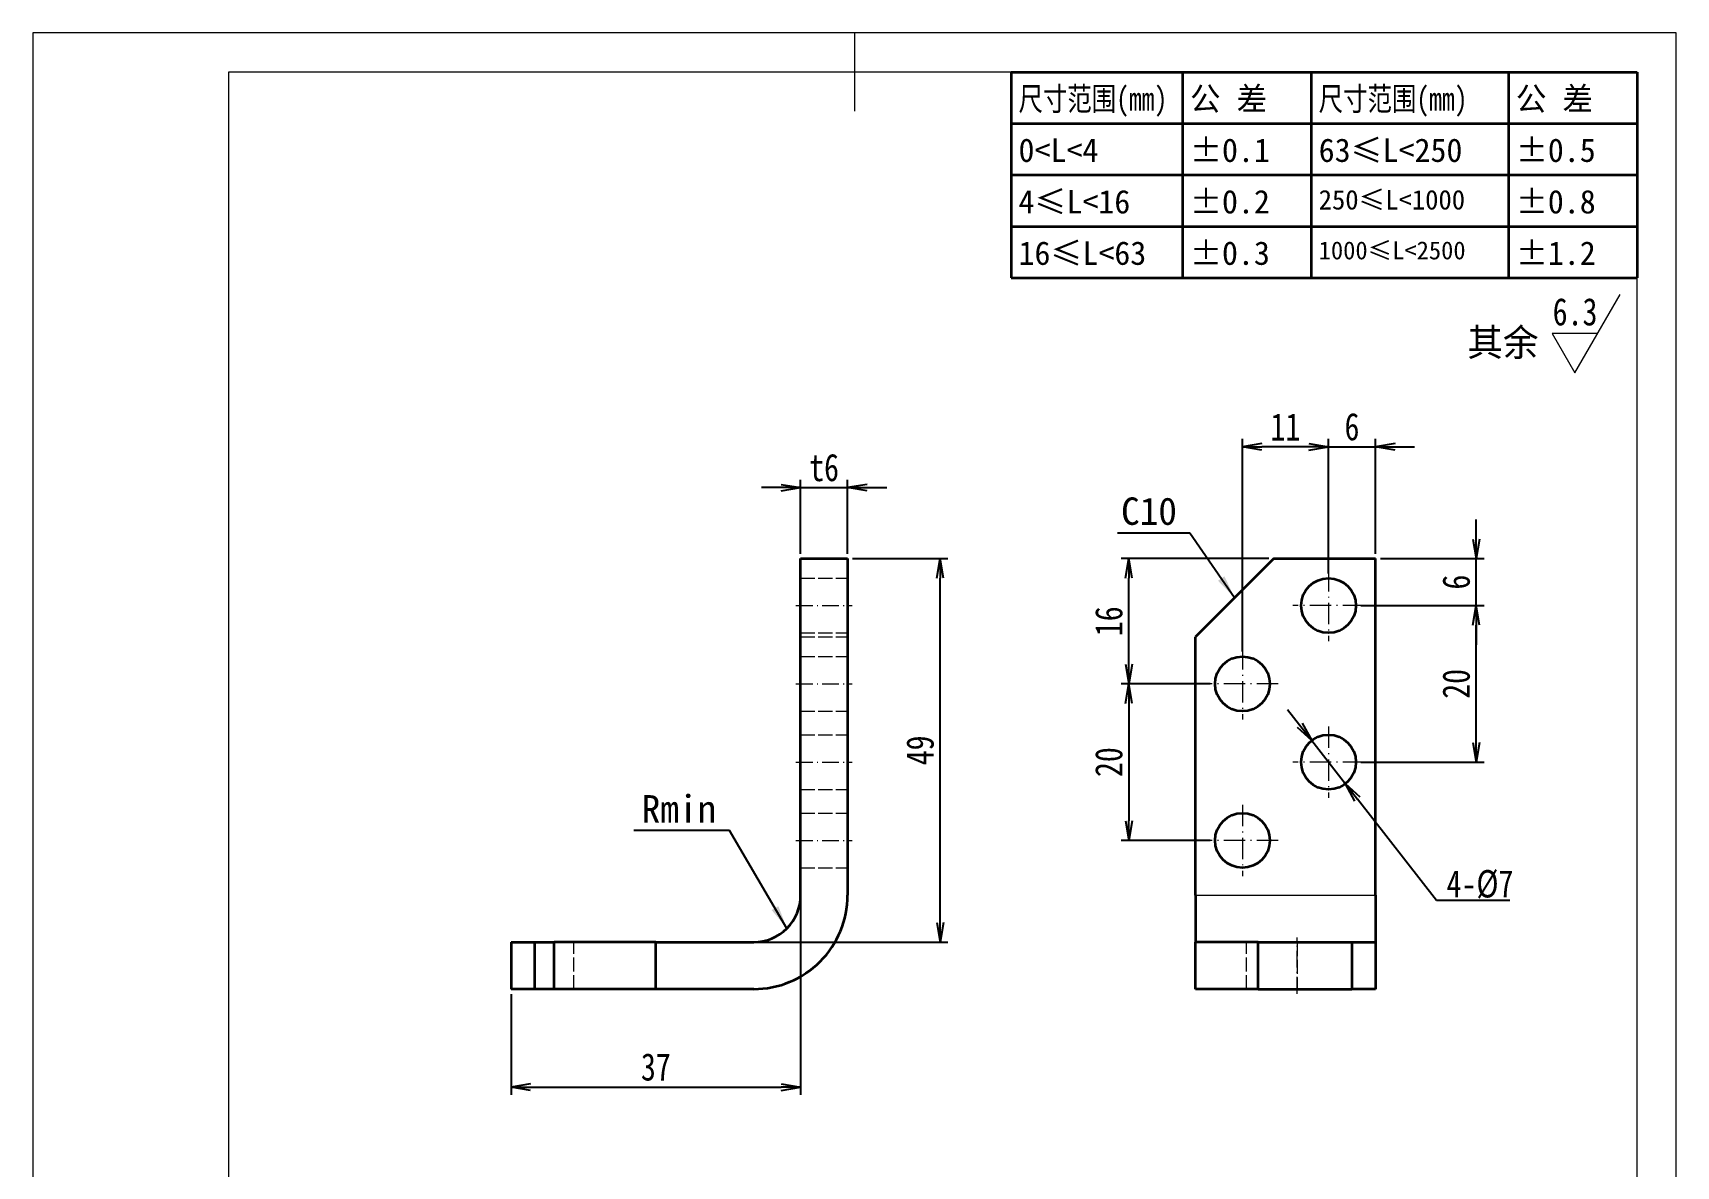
# Model space of a CAD drawing. Header units: millimetres. Extents: x -15766 to 80009, y -9701 to 15159.
# Drawn here: x 5881.1 to 6091.1, y 13405.9 to 13550.7 of the extents above; entities that cross this region are included whole.
import ezdxf
from ezdxf.enums import TextEntityAlignment as Align

# ---------------------------------------------------------------- set-up
doc = ezdxf.new("R2010")
doc.units = ezdxf.units.MM
for name, pattern in [('CENTER-HOKUTO_1', [16, 13, -1, 1, -1]), ('DASHDOT', [18.5, 12, -3, 0.5, -3]), ('DASHED', [15, 12, -3]), ('HIDDEN-HOKUTO_1', [2, 1, -1])]:
    doc.linetypes.add(name, pattern=pattern)
doc.layers.get('DEFPOINTS').update_dxf_attribs({"lineweight": 18})
for name, color, linetype, lineweight in [('AM_7', 2, 'CENTER-HOKUTO_1', 18), ('AM_HID', 1, 'HIDDEN-HOKUTO_1', 18), ('AM_VIS', 7, 'Continuous', 18), ('CDRAFT0', 7, 'Continuous', 18), ('DIM', 253, 'Continuous', 20), ('title_frame', 7, 'Continuous', 18), ('word_dim', 9, 'Continuous', 18), ('尺寸线层', 3, 'Continuous', 18), ('粗实线层', 7, 'Continuous', 35), ('粗实线层_1', 7, 'Continuous', 15)]:
    doc.layers.add(name, color=color, linetype=linetype, lineweight=lineweight)
doc.styles.add('DIM', font='', dxfattribs={"width": 0.8})
doc.styles.get('DIM').set_extended_font_data('NSimSun')
doc.dimstyles.new('1-1', dxfattribs={"dimtxt": 3.5, "dimasz": 3, "dimexe": 1, "dimexo": 0, "dimgap": 1, "dimtad": 1, "dimdsep": 46, "dimtxsty": 'DIM', "dimblk": '_CAXARROW', "dimcen": 0, "dimdle": 6, "dimclrd": 256, "dimclre": 256, "dimclrt": 3, "dimazin": 2, "dimtfac": 0.707107, "dimtmove": 0, "dimatfit": 3, "dimfxl": 0, "dimfrac": 2, "dimtolj": 1, "dimarcsym": 0})
doc.dimstyles.new('1-1$0', dxfattribs={"dimtxt": 3.5, "dimasz": 2.5, "dimexe": 1, "dimexo": 0.625, "dimgap": 0.8, "dimtad": 1, "dimdsep": 46, "dimtxsty": 'DIM', "dimblk": 'OPEN', "dimcen": 0, "dimdle": 5, "dimclrd": 256, "dimclre": 256, "dimclrt": 3, "dimazin": 3, "dimtfac": 0.5, "dimtmove": 0, "dimatfit": 3, "dimldrblk": 'OPEN', "dimfxl": 0, "dimtolj": 1, "dimarcsym": 0})
doc.dimstyles.new('1-1$3', dxfattribs={"dimtxt": 3.5, "dimasz": 2.5, "dimexe": 1, "dimexo": 0.625, "dimgap": 0.3, "dimtad": 1, "dimtih": 1, "dimtoh": 1, "dimdsep": 46, "dimtxsty": 'DIM', "dimblk": 'OPEN', "dimcen": 0, "dimdle": 5, "dimclrd": 256, "dimclre": 256, "dimclrt": 3, "dimazin": 3, "dimtfac": 0.5, "dimtmove": 0, "dimatfit": 3, "dimldrblk": 'OPEN', "dimfxl": 0, "dimtolj": 1, "dimarcsym": 0})

# ---------------------------------------------------------------- blocks, each defined once
blk = doc.blocks.new('*X617')
at = {"layer": 'CDRAFT0'}
blk.add_line((210, 148.5), (200, 148.5), dxfattribs=at)
blk.add_lwpolyline([(0, 0), (210, 0), (210, 297), (0, 297), (0, 0)], dxfattribs=at)
at = {"layer": '粗实线层_1'}
for p, q in [((105, 297), (105, 287)), ((205, 292), (25, 292)), ((25, 292), (25, 5)), ((205, 5), (205, 292)), ((0, 139.83), (30, 139.83)), ((105, 0), (105, 10)), ((25, 5), (205, 5))]:
    blk.add_line(p, q, dxfattribs=at)
blk = doc.blocks.new('自由公差_1')
at = {"layer": '粗实线层'}
for p, q in [((-80, 0), (0, 0)), ((-80, 0), (-80, -26.3)), ((-58.08, 0), (-58.08, -26.3)), ((-41.64, 0), (-41.64, -26.3)), ((-16.44, 0), (-16.44, -26.3)), ((0, 0), (0, -26.3)), ((-80, -6.58), (0, -6.58)), ((-80, -13.15), (0, -13.15)), ((-80, -19.73), (0, -19.73)), ((-80, -26.3), (0, -26.3))]:
    blk.add_line(p, q, dxfattribs=at)
at = {"layer": '尺寸线层', "linetype": 'Continuous', "attachment_point": 1, "line_spacing_factor": 0.9}
for s, insert, char_height, width in [('{\\W0.8;尺寸范围(mm)}', (-79.04, -1.92), 3, 22.6032), ('公 差', (-57.12, -1.92), 3, 22.6032), ('{\\W0.8;尺寸范围(mm)}', (-40.68, -1.92), 3, 22.6032), ('公 差', (-15.48, -1.92), 3, 22.6032), ('%%P0.1', (-57.12, -8.49), 3, 12.7119), ('63≤L<250', (-40.68, -8.49), 3, 22.6032), ('%%P0.5', (-15.48, -8.49), 3, 12.5771), ('0<L<4', (-79.04, -8.49), 3, 22.6032), ('4≤L<16', (-79.04, -15.07), 3, 22.6032), ('%%P0.2', (-57.12, -15.07), 3, 12.4769), ('250≤L<1000', (-40.68, -15.07), 2.5, 22.6032), ('%%P0.8', (-15.48, -15.07), 3, 13.0759), ('16≤L<63', (-79.04, -21.64), 3, 22.6032), ('%%P0.3', (-57.12, -21.64), 3, 12.7119), ('1000≤L<2500', (-40.68, -21.64), 2.3, 22.6032), ('%%P1.2', (-15.48, -21.64), 3, 12.8764)]:
    blk.add_mtext(s, dxfattribs=dict(at, insert=insert, char_height=char_height, width=width))
blk = doc.blocks.new('_OPEN')
at = {"color": 0, "linetype": 'ByBlock', "lineweight": -2}
for p, q in [((-1, 0.166667), (0, 0)), ((-1, -0.166667), (0, 0)), ((0, 0), (-1, 0))]:
    blk.add_line(p, q, dxfattribs=at)
blk = doc.blocks.new('*D815')
at = {"layer": 'DEFPOINTS', "color": 0, "transparency": 16777216}
for p in [(5985.2, 13483.56), (5997.03, 13483.56), (5973.2, 13434.56)]:
    blk.add_point(p, dxfattribs=at)
at = {"layer": 'word_dim', "linetype": 'Continuous', "lineweight": -2, "transparency": 16777216}
for p, q in [((5985.83, 13483.56), (5998.03, 13483.56)), ((5997.03, 13437.06), (5997.03, 13481.06)), ((5973.83, 13434.56), (5998.03, 13434.56))]:
    blk.add_line(p, q, dxfattribs=at)
at = {"layer": 'word_dim', "lineweight": -2, "transparency": 16777216, "xscale": 2.5, "yscale": 2.5, "zscale": 2.5}
for p, rotation in [((5997.03, 13483.56), 90), ((5997.03, 13434.56), 270)]:
    blk.add_blockref('_OPEN', p, dxfattribs=dict(at, rotation=rotation))
at = {"layer": 'word_dim', "color": 3, "transparency": 16777216, "insert": (5994.48, 13459.06), "char_height": 3.5, "attachment_point": 5, "rotation": 90, "style": 'DIM'}
blk.add_mtext('\\A1;49', dxfattribs=at)
blk = doc.blocks.new('*D816')
at = {"layer": 'DEFPOINTS', "color": 0, "transparency": 16777216}
for p in [(5979.2, 13440.56), (5942.2, 13428.56), (5979.2, 13416.04)]:
    blk.add_point(p, dxfattribs=at)
at = {"layer": 'word_dim', "linetype": 'Continuous', "lineweight": -2, "transparency": 16777216}
for p, q in [((5979.2, 13439.93), (5979.2, 13415.04)), ((5942.2, 13427.93), (5942.2, 13415.04)), ((5944.7, 13416.04), (5976.7, 13416.04))]:
    blk.add_line(p, q, dxfattribs=at)
at = {"layer": 'word_dim', "lineweight": -2, "transparency": 16777216, "xscale": 2.5, "yscale": 2.5, "zscale": 2.5, "rotation": 180}
blk.add_blockref('_OPEN', (5942.2, 13416.04), dxfattribs=at)
at = {"layer": 'word_dim', "lineweight": -2, "transparency": 16777216, "xscale": 2.5, "yscale": 2.5, "zscale": 2.5}
blk.add_blockref('_OPEN', (5979.2, 13416.04), dxfattribs=at)
at = {"layer": 'word_dim', "color": 3, "transparency": 16777216, "insert": (5960.7, 13418.59), "char_height": 3.5, "attachment_point": 5, "style": 'DIM'}
blk.add_mtext('\\A1;37', dxfattribs=at)
blk = doc.blocks.new('_CAXARROW')
blk.add_hatch(color=0).paths.add_polyline_path([(0, 0), (-1, 0.125), (-1, -0.125)], flags=0)
blk = doc.blocks.new('*D817')
at = {"layer": 'DEFPOINTS', "color": 0, "transparency": 16777216}
for p in [(5985.2, 13492.63), (5979.2, 13483.56), (5985.2, 13483.56)]:
    blk.add_point(p, dxfattribs=at)
at = {"layer": 'word_dim', "linetype": 'Continuous', "lineweight": -2, "transparency": 16777216}
for p, q in [((5976.7, 13492.63), (5974.2, 13492.63)), ((5979.2, 13484.18), (5979.2, 13493.63)), ((5979.2, 13492.63), (5985.2, 13492.63)), ((5985.2, 13484.18), (5985.2, 13493.63)), ((5987.7, 13492.63), (5990.2, 13492.63))]:
    blk.add_line(p, q, dxfattribs=at)
at = {"layer": 'word_dim', "lineweight": -2, "transparency": 16777216, "xscale": 2.5, "yscale": 2.5, "zscale": 2.5}
blk.add_blockref('_OPEN', (5979.2, 13492.63), dxfattribs=at)
at = {"layer": 'word_dim', "lineweight": -2, "transparency": 16777216, "xscale": 2.5, "yscale": 2.5, "zscale": 2.5, "rotation": 180}
blk.add_blockref('_OPEN', (5985.2, 13492.63), dxfattribs=at)
at = {"layer": 'word_dim', "color": 3, "transparency": 16777216, "insert": (5982.2, 13495.18), "char_height": 3.5, "attachment_point": 5, "style": 'DIM'}
blk.add_mtext('\\A1;t6', dxfattribs=at)
blk = doc.blocks.new('*D818')
at = {"layer": 'DEFPOINTS', "color": 0, "transparency": 16777216}
for p in [(6052.66, 13497.85), (6052.66, 13483.56), (6046.66, 13481.06)]:
    blk.add_point(p, dxfattribs=at)
at = {"layer": 'word_dim', "linetype": 'Continuous', "lineweight": -2, "transparency": 16777216}
for p, q in [((6046.66, 13481.68), (6046.66, 13498.85)), ((6052.66, 13484.18), (6052.66, 13498.85)), ((6044.16, 13497.85), (6041.66, 13497.85)), ((6046.66, 13497.85), (6052.66, 13497.85)), ((6055.16, 13497.85), (6057.66, 13497.85))]:
    blk.add_line(p, q, dxfattribs=at)
at = {"layer": 'word_dim', "lineweight": -2, "transparency": 16777216, "xscale": 2.5, "yscale": 2.5, "zscale": 2.5}
blk.add_blockref('_OPEN', (6046.66, 13497.85), dxfattribs=at)
at = {"layer": 'word_dim', "lineweight": -2, "transparency": 16777216, "xscale": 2.5, "yscale": 2.5, "zscale": 2.5, "rotation": 180}
blk.add_blockref('_OPEN', (6052.66, 13497.85), dxfattribs=at)
at = {"layer": 'word_dim', "color": 3, "transparency": 16777216, "insert": (6049.66, 13500.4), "char_height": 3.5, "attachment_point": 5, "style": 'DIM'}
blk.add_mtext('\\A1;6', dxfattribs=at)
blk = doc.blocks.new('*D819')
at = {"layer": 'DEFPOINTS', "color": 0, "transparency": 16777216}
for p in [(6052.66, 13483.56), (6065.54, 13483.56), (6050.16, 13477.56)]:
    blk.add_point(p, dxfattribs=at)
at = {"layer": 'word_dim', "linetype": 'Continuous', "lineweight": -2, "transparency": 16777216}
for p, q in [((6065.54, 13486.06), (6065.54, 13488.56)), ((6053.29, 13483.56), (6066.54, 13483.56)), ((6065.54, 13477.56), (6065.54, 13483.56)), ((6050.79, 13477.56), (6066.54, 13477.56)), ((6065.54, 13475.06), (6065.54, 13472.56))]:
    blk.add_line(p, q, dxfattribs=at)
at = {"layer": 'word_dim', "lineweight": -2, "transparency": 16777216, "xscale": 2.5, "yscale": 2.5, "zscale": 2.5}
for p, rotation in [((6065.54, 13483.56), 270), ((6065.54, 13477.56), 90)]:
    blk.add_blockref('_OPEN', p, dxfattribs=dict(at, rotation=rotation))
at = {"layer": 'word_dim', "color": 3, "transparency": 16777216, "insert": (6062.99, 13480.56), "char_height": 3.5, "attachment_point": 5, "rotation": 90, "style": 'DIM'}
blk.add_mtext('\\A1;6', dxfattribs=at)
blk = doc.blocks.new('*D820')
at = {"layer": 'DEFPOINTS', "color": 0, "transparency": 16777216}
for p in [(6050.16, 13477.56), (6065.54, 13477.56), (6050.16, 13457.56)]:
    blk.add_point(p, dxfattribs=at)
at = {"layer": 'word_dim', "linetype": 'Continuous', "lineweight": -2, "transparency": 16777216}
for p, q in [((6050.79, 13477.56), (6066.54, 13477.56)), ((6065.54, 13460.06), (6065.54, 13475.06)), ((6050.79, 13457.56), (6066.54, 13457.56))]:
    blk.add_line(p, q, dxfattribs=at)
at = {"layer": 'word_dim', "lineweight": -2, "transparency": 16777216, "xscale": 2.5, "yscale": 2.5, "zscale": 2.5}
for p, rotation in [((6065.54, 13477.56), 90), ((6065.54, 13457.56), 270)]:
    blk.add_blockref('_OPEN', p, dxfattribs=dict(at, rotation=rotation))
at = {"layer": 'word_dim', "color": 3, "transparency": 16777216, "insert": (6062.99, 13467.56), "char_height": 3.5, "attachment_point": 5, "rotation": 90, "style": 'DIM'}
blk.add_mtext('\\A1;20', dxfattribs=at)
blk = doc.blocks.new('*D821')
at = {"layer": 'DEFPOINTS', "color": 0, "transparency": 16777216}
for p in [(6035.66, 13497.85), (6046.66, 13481.06), (6035.66, 13471.06)]:
    blk.add_point(p, dxfattribs=at)
at = {"layer": 'word_dim', "linetype": 'Continuous', "lineweight": -2, "transparency": 16777216}
for p, q in [((6035.66, 13471.68), (6035.66, 13498.85)), ((6046.66, 13481.68), (6046.66, 13498.85)), ((6044.16, 13497.85), (6038.16, 13497.85))]:
    blk.add_line(p, q, dxfattribs=at)
at = {"layer": 'word_dim', "lineweight": -2, "transparency": 16777216, "xscale": 2.5, "yscale": 2.5, "zscale": 2.5, "rotation": 180}
blk.add_blockref('_OPEN', (6035.66, 13497.85), dxfattribs=at)
at = {"layer": 'word_dim', "lineweight": -2, "transparency": 16777216, "xscale": 2.5, "yscale": 2.5, "zscale": 2.5}
blk.add_blockref('_OPEN', (6046.66, 13497.85), dxfattribs=at)
at = {"layer": 'word_dim', "color": 3, "transparency": 16777216, "insert": (6041.16, 13500.4), "char_height": 3.5, "attachment_point": 5, "style": 'DIM'}
blk.add_mtext('\\A1;11', dxfattribs=at)
blk = doc.blocks.new('*D822')
at = {"layer": 'DEFPOINTS', "color": 0, "transparency": 16777216}
for p in [(6032.16, 13467.56), (6021.15, 13447.56), (6032.16, 13447.56)]:
    blk.add_point(p, dxfattribs=at)
at = {"layer": 'word_dim', "linetype": 'Continuous', "lineweight": -2, "transparency": 16777216}
for p, q in [((6031.54, 13467.56), (6020.15, 13467.56)), ((6021.15, 13465.06), (6021.15, 13450.06)), ((6031.54, 13447.56), (6020.15, 13447.56))]:
    blk.add_line(p, q, dxfattribs=at)
at = {"layer": 'word_dim', "lineweight": -2, "transparency": 16777216, "xscale": 2.5, "yscale": 2.5, "zscale": 2.5}
for p, rotation in [((6021.15, 13467.56), 90), ((6021.15, 13447.56), 270)]:
    blk.add_blockref('_OPEN', p, dxfattribs=dict(at, rotation=rotation))
at = {"layer": 'word_dim', "color": 3, "transparency": 16777216, "insert": (6018.6, 13457.56), "char_height": 3.5, "attachment_point": 5, "rotation": 90, "style": 'DIM'}
blk.add_mtext('\\A1;20', dxfattribs=at)
blk = doc.blocks.new('*D823')
at = {"layer": 'DEFPOINTS', "color": 0, "transparency": 16777216}
for p in [(6044.51, 13460.32), (6048.82, 13454.8)]:
    blk.add_point(p, dxfattribs=at)
at = {"layer": 'word_dim', "linetype": 'Continuous', "lineweight": -2, "transparency": 16777216}
for p, q in [((6042.97, 13462.29), (6041.43, 13464.26)), ((6044.51, 13460.32), (6048.82, 13454.8)), ((6060.45, 13439.89), (6050.35, 13452.83)), ((6069.82, 13439.89), (6060.45, 13439.89))]:
    blk.add_line(p, q, dxfattribs=at)
at = {"layer": 'word_dim', "lineweight": -2, "transparency": 16777216, "xscale": 2.5, "yscale": 2.5, "zscale": 2.5}
for p, rotation in [((6044.51, 13460.32), 307.9685471572269), ((6048.82, 13454.8), 127.9685471572269)]:
    blk.add_blockref('_OPEN', p, dxfattribs=dict(at, rotation=rotation))
at = {"layer": 'word_dim', "color": 3, "transparency": 16777216, "insert": (6066.02, 13441.94), "char_height": 3.5, "attachment_point": 5, "style": 'DIM'}
blk.add_mtext('\\A1;4-%%c7', dxfattribs=at)
blk = doc.blocks.new('*D852')
at = {"layer": 'DEFPOINTS', "color": 0, "transparency": 16777216}
for p in [(6021.15, 13483.56), (6039.66, 13483.56), (6032.16, 13467.56)]:
    blk.add_point(p, dxfattribs=at)
at = {"layer": 'word_dim', "linetype": 'Continuous', "lineweight": -2, "transparency": 16777216}
for p, q in [((6039.04, 13483.56), (6020.15, 13483.56)), ((6021.15, 13470.06), (6021.15, 13481.06)), ((6031.54, 13467.56), (6020.15, 13467.56))]:
    blk.add_line(p, q, dxfattribs=at)
at = {"layer": 'word_dim', "lineweight": -2, "transparency": 16777216, "xscale": 2.5, "yscale": 2.5, "zscale": 2.5}
for p, rotation in [((6021.15, 13483.56), 90), ((6021.15, 13467.56), 270)]:
    blk.add_blockref('_OPEN', p, dxfattribs=dict(at, rotation=rotation))
at = {"layer": 'word_dim', "color": 3, "transparency": 16777216, "insert": (6018.6, 13475.56), "char_height": 3.5, "attachment_point": 5, "rotation": 90, "style": 'DIM'}
blk.add_mtext('\\A1;16', dxfattribs=at)

msp = doc.modelspace()

# ---------------------------------------------------------------- linework, layer by layer
at = {"layer": 'AM_7', "linetype": 'DASHDOT', "lineweight": 13, "ltscale": 0.227499}
for p, q in [((6046.66207, 13482.1071), (6046.66207, 13473.00713)), ((6046.66207, 13462.1071), (6046.66207, 13453.00713))]:
    msp.add_line(p, q, dxfattribs=at)
at = {"layer": 'AM_7', "linetype": 'DASHDOT', "lineweight": 13, "ltscale": 0.17998}
for p, q in [((5978.60451, 13477.55718), (5985.80373, 13477.55718)), ((5978.60451, 13467.55718), (5985.80373, 13467.55718)), ((5978.60451, 13457.55718), (5985.80373, 13457.55718)), ((5978.60451, 13447.55718), (5985.80373, 13447.55718))]:
    msp.add_line(p, q, dxfattribs=at)
at = {"layer": 'AM_7', "linetype": 'DASHDOT', "lineweight": 13, "ltscale": 0.227539}
for p, q in [((6051.21285, 13477.55718), (6042.11129, 13477.55718)), ((6040.21285, 13467.55718), (6031.11129, 13467.55718)), ((6051.21285, 13457.55718), (6042.11129, 13457.55718)), ((6040.21285, 13447.55718), (6031.11129, 13447.55718))]:
    msp.add_line(p, q, dxfattribs=at)
at = {"layer": 'AM_7', "linetype": 'DASHDOT', "lineweight": 13, "ltscale": 0.227502}
for p, q in [((6035.66207, 13472.10723), (6035.66207, 13463.00713)), ((6035.66207, 13452.10723), (6035.66207, 13443.00713))]:
    msp.add_line(p, q, dxfattribs=at)
at = {"layer": 'AM_7', "linetype": 'DASHDOT', "lineweight": 13, "ltscale": 0.179999}
msp.add_line((6042.66207, 13427.95708), (6042.66207, 13435.15703), dxfattribs=at)
at = {"layer": 'AM_HID', "linetype": 'DASHED', "lineweight": 13, "ltscale": 0.15}
for p, q in [((5979.20412, 13481.05718), (5985.20412, 13481.05718)), ((5979.20412, 13474.05718), (5985.20412, 13474.05718)), ((5979.20412, 13473.55718), (5985.20412, 13473.55718)), ((5979.20412, 13471.05718), (5985.20412, 13471.05718)), ((5979.20412, 13464.05718), (5985.20412, 13464.05718)), ((5979.20412, 13461.05718), (5985.20412, 13461.05718)), ((5979.20412, 13454.05718), (5985.20412, 13454.05718)), ((5979.20412, 13451.05718), (5985.20412, 13451.05718)), ((5979.20412, 13444.05718), (5985.20412, 13444.05718)), ((5950.20412, 13428.55706), (5950.20412, 13434.55706)), ((6036.16207, 13428.55706), (6036.16207, 13434.55706)), ((6042.66207, 13434.55706), (6042.66207, 13428.55706)), ((6042.66207, 13434.55706), (6042.66207, 13428.55706))]:
    msp.add_line(p, q, dxfattribs=at)
at = {"layer": 'AM_HID', "linetype": 'DASHED', "lineweight": 13}
msp.add_line((6029.66207, 13440.55718), (6052.66207, 13440.55718), dxfattribs=at)
at = {"layer": 'AM_VIS', "lineweight": 35}
for p, q in [((5979.20412, 13440.55718), (5979.20412, 13483.55718)), ((5979.20412, 13483.55718), (5985.20412, 13483.55718)), ((5985.20412, 13483.55718), (5985.20412, 13440.55718)), ((6039.66207, 13483.55718), (6029.66207, 13473.55718)), ((6039.66207, 13483.55718), (6052.66207, 13483.55718)), ((6052.66207, 13440.55718), (6052.66207, 13483.55718)), ((6029.66207, 13440.55718), (6029.66207, 13473.55718)), ((6029.66207, 13440.55718), (6029.66207, 13434.55718)), ((6052.66207, 13440.55718), (6052.66207, 13434.55718)), ((5942.20412, 13434.55706), (5942.20412, 13428.55706)), ((5942.20412, 13434.55706), (5945.20412, 13434.55706)), ((5945.20412, 13434.55706), (5945.20412, 13428.55706)), ((5945.20412, 13434.55706), (5947.70412, 13434.55706)), ((5960.70412, 13434.55706), (5947.70412, 13434.55706)), ((5947.70412, 13428.55706), (5947.70412, 13434.55706)), ((5960.70412, 13434.55706), (5973.20412, 13434.55718)), ((5960.70412, 13428.55706), (5960.70412, 13434.55706)), ((6037.66207, 13434.55706), (6029.66207, 13434.55706)), ((6029.66207, 13428.55706), (6029.66207, 13434.55706)), ((6037.66207, 13428.55706), (6037.66207, 13434.55706)), ((6037.66207, 13434.55706), (6049.66207, 13434.55706)), ((6049.66207, 13434.55706), (6049.66207, 13428.55706)), ((6049.66207, 13434.55706), (6052.66207, 13434.55706)), ((6052.66207, 13434.55706), (6052.66207, 13428.55706)), ((5945.20412, 13428.55706), (5942.20412, 13428.55706)), ((5947.70412, 13428.55706), (5945.20412, 13428.55706)), ((5960.70412, 13428.55706), (5947.70412, 13428.55706)), ((5973.20412, 13428.55718), (5960.70412, 13428.55706)), ((6037.66207, 13428.55706), (6029.66207, 13428.55706)), ((6037.66207, 13428.55706), (6049.66207, 13428.55706)), ((6052.66207, 13428.55706), (6049.66207, 13428.55706))]:
    msp.add_line(p, q, dxfattribs=at)
at = {"layer": 'AM_VIS', "lineweight": 13}
msp.add_line((6029.66207, 13440.55718), (6052.66207, 13440.55718), dxfattribs=at)
at = {"layer": 'AM_VIS', "lineweight": 35}
for centre in [(6046.66207, 13477.55718), (6035.66207, 13467.55718), (6046.66207, 13457.55718), (6035.66207, 13447.55718)]:
    msp.add_circle(centre, 3.5, dxfattribs=at)
for radius in [6, 12]:
    msp.add_arc((5973.20412, 13440.55718), radius, 270.000168, 0.000171, dxfattribs=at)
at = {"layer": 'DIM'}
for p, q in [((6078.14079, 13507.30629), (6083.91429, 13517.30629)), ((6081.02754, 13512.30629), (6075.25404, 13512.30629)), ((6075.25404, 13512.30629), (6078.14079, 13507.30629))]:
    msp.add_line(p, q, dxfattribs=at)

# ---------------------------------------------------------------- block references
at = {"layer": 'AM_VIS'}
msp.add_blockref('*X617', (5881.08567, 13253.73384), dxfattribs=at)
at = {"layer": 'title_frame'}
msp.add_blockref('自由公差_1', (6086.08567, 13545.73384), dxfattribs=at)

# ---------------------------------------------------------------- texts
at = {"layer": 'DIM', "color": 2, "style": 'DIM', "width": 0.8}
msp.add_attdef('6.3', text='0.0', height=3.5, dxfattribs=at).set_placement((6081.02754, 13512.30629), align=Align.BOTTOM_RIGHT)
at = {"layer": 'word_dim', "linetype": 'Continuous', "insert": (6064.40083, 13512.93368), "char_height": 3.5, "width": 10.860604, "attachment_point": 1}
msp.add_mtext('{\\C3;其余}', dxfattribs=at)
at = {"layer": 'word_dim', "color": 3, "char_height": 3.5, "attachment_point": 9}
for s, insert in [('\\A1;C10', (6027.29423, 13487.81783)), ('\\A1;Rmin', (5968.40459, 13449.84011))]:
    msp.add_mtext(s, dxfattribs=dict(at, insert=insert))

# ---------------------------------------------------------------- dimensions: what is measured, and where the dimension line sits
at = {"layer": 'word_dim'}
for base, p1, p2, picture, middle in [((6035.66207, 13497.8543), (6046.66207, 13481.05718), (6035.66207, 13471.05718), '*D821', (6041.16207, 13500.4043)), ((6052.66207, 13497.8543), (6046.66207, 13481.05718), (6052.66207, 13483.55718), '*D818', (6049.66207, 13500.4043)), ((5979.20412, 13416.03722), (5942.20412, 13428.55706), (5979.20412, 13440.5572), '*D816', (5960.70412, 13418.58722))]:
    dim = msp.add_linear_dim(base=base, p1=p1, p2=p2, dimstyle='1-1$0', dxfattribs=at)
    dim.commit()
    dim.dimension.update_dxf_attribs({"geometry": picture, "text_midpoint": middle})
dim = msp.add_linear_dim(base=(5985.20412, 13492.62839), p1=(5979.20412, 13483.55718), p2=(5985.20412, 13483.55718), dimstyle='1-1$0', override={"dimpost": 't<>'}, dxfattribs=at)
dim.commit()
dim.dimension.update_dxf_attribs({"geometry": '*D817', "text_midpoint": (5982.20412, 13495.17839)})
for base, p1, p2, picture, middle in [((6065.54486, 13483.55718), (6050.16207, 13477.55718), (6052.66207, 13483.55718), '*D819', (6062.99486, 13480.55718)), ((5997.0332, 13483.55718), (5973.2041, 13434.55718), (5985.20412, 13483.55718), '*D815', (5994.4832, 13459.05718)), ((6021.15166, 13483.55718), (6032.16207, 13467.55718), (6039.66207, 13483.55718), '*D852', (6018.60166, 13475.55718)), ((6065.54486, 13477.55718), (6050.16207, 13457.55718), (6050.16207, 13477.55718), '*D820', (6062.99486, 13467.55718)), ((6021.15166, 13447.55718), (6032.16207, 13467.55718), (6032.16207, 13447.55718), '*D822', (6018.60166, 13457.55718))]:
    dim = msp.add_linear_dim(base=base, p1=p1, p2=p2, angle=90, dimstyle='1-1$0', dxfattribs=at)
    dim.commit()
    dim.dimension.update_dxf_attribs({"geometry": picture, "text_midpoint": middle})
dim = msp.add_diameter_dim_2p(p1=(6044.50877, 13460.3164), p2=(6048.81537, 13454.79796), dimstyle='1-1$3', override={"dimpost": '4-%%c<>'}, dxfattribs=at)
dim.commit()
dim.dimension.update_dxf_attribs({"geometry": '*D823', "text_midpoint": (6066.01992, 13439.88528), "dimtype": 163})

# ---------------------------------------------------------------- leaders
at = {"layer": 'word_dim', "annotation_type": 0, "has_hookline": 1, "hookline_direction": 1}
for points, text_width in [([(6034.66207, 13478.55718), (6028.92135, 13486.81783), (6028.29423, 13486.81783)], 7.58333), ([(5977.44677, 13436.31455), (5970.11116, 13448.84011), (5969.40459, 13448.84011)], 10.5)]:
    msp.add_leader(points, dimstyle='1-1', override={"dimgap": 1, "dimtad": 1}, dxfattribs=dict(at, text_width=text_width))

doc.saveas('drawing.dxf')
